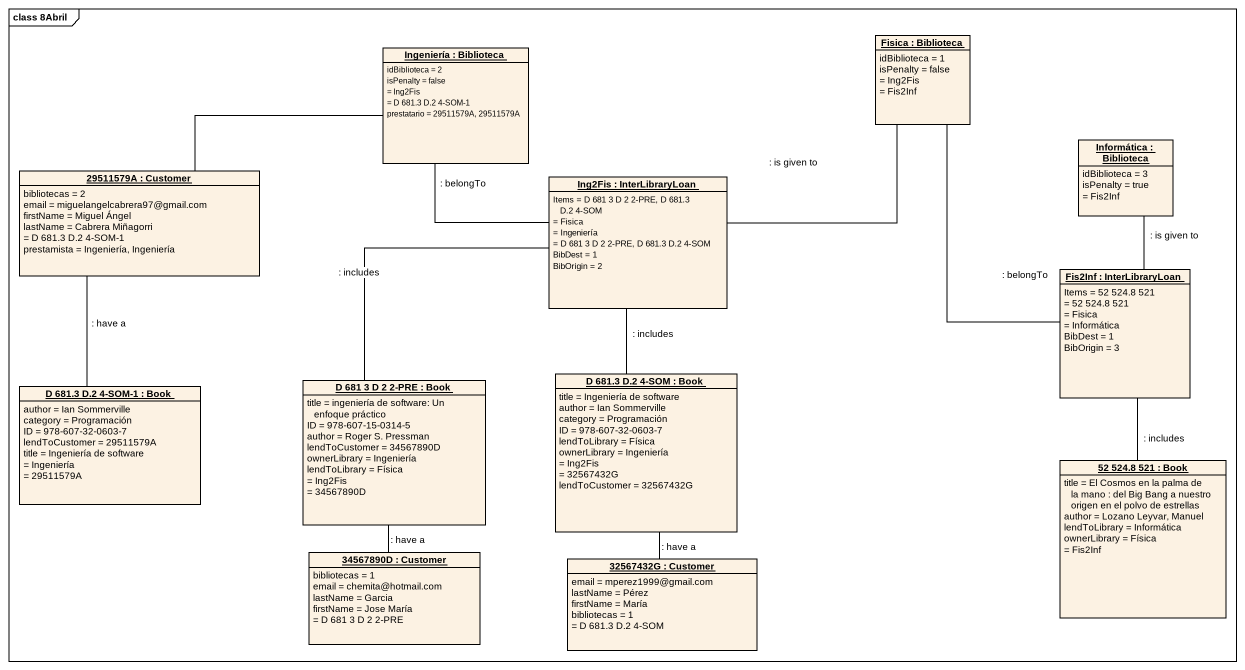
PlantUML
@startuml
mainframe class 8Abril
hide circle
hide empty members
object "Ingeniería : Biblioteca" as Ingeniería {
  idBiblioteca = 2
  isPenalty = false
  ~= Ing2Fis
  ~= D 681.3 D.2 4-SOM-1
  prestatario = 29511579A, 29511579A
}
object "Fisica : Biblioteca" as Fisica {
  idBiblioteca = 1
  isPenalty = false
  ~= Ing2Fis
  ~= Fis2Inf
}
object "29511579A : Customer" as o29511579A {
  bibliotecas = 2
  email = miguelangelcabrera97@gmail.com
  firstName = Miguel Ángel
  lastName = Cabrera Miñagorri
  ~= D 681.3 D.2 4-SOM-1
  prestamista = Ingeniería, Ingeniería
}
object "Informática : Biblioteca" as Informática {
  idBiblioteca = 3
  isPenalty = true
  ~= Fis2Inf
}
object "Ing2Fis : InterLibraryLoan" as Ing2Fis {
  Items = D 681 3 D 2 2-PRE, D 681.3 D.2 4-SOM
  ~= Fisica
  ~= Ingeniería
  ~= D 681 3 D 2 2-PRE, D 681.3 D.2 4-SOM
  BibDest = 1
  BibOrigin = 2
}
object "Fis2Inf : InterLibraryLoan" as Fis2Inf {
  Items = 52 524.8 521
  ~= 52 524.8 521
  ~= Fisica
  ~= Informática
  BibDest = 1
  BibOrigin = 3
}
object "D 681.3 D.2 4-SOM : Book" as D_681_3_D_2_4_SOM {
  title = Ingeniería de software
  author = Ian Sommerville
  category = Programación
  ID = 978-607-32-0603-7
  lendToLibrary = Física
  ownerLibrary = Ingeniería
  ~= Ing2Fis
  ~= 32567432G
  lendToCustomer = 32567432G
}
object "D 681.3 D.2 4-SOM-1 : Book" as D_681_3_D_2_4_SOM_1 {
  author = Ian Sommerville
  category = Programación
  ID = 978-607-32-0603-7
  lendToCustomer = 29511579A
  title = Ingeniería de software
  ~= Ingeniería
  ~= 29511579A
}
object "D 681 3 D 2 2-PRE : Book" as D_681_3_D_2_2_PRE {
  title = ingeniería de software: Un enfoque práctico
  ID = 978-607-15-0314-5
  author = Roger S. Pressman
  lendToCustomer = 34567890D
  ownerLibrary = Ingeniería
  lendToLibrary = Física
  ~= Ing2Fis
  ~= 34567890D
}
object "52 524.8 521 : Book" as o52_524_8_521 {
  title = El Cosmos en la palma de la mano : del Big Bang a nuestro origen en el polvo de estrellas
  author = Lozano Leyvar, Manuel
  lendToLibrary = Informática
  ownerLibrary = Física
  ~= Fis2Inf
}
object "34567890D : Customer" as o34567890D {
  bibliotecas = 1
  email = chemita@hotmail.com
  lastName = Garcia
  firstName = Jose María
  ~= D 681 3 D 2 2-PRE
}
object "32567432G : Customer" as o32567432G {
  email = mperez1999@gmail.com
  lastName = Pérez
  firstName = María
  bibliotecas = 1
  ~= D 681.3 D.2 4-SOM
}
Fisica -- Fis2Inf : : belongTo
o29511579A -right- Ingeniería
Informática -- Fis2Inf : : is given to
Ing2Fis -up- Ingeniería : : belongTo
Ing2Fis -right- Fisica : : is given to
Ing2Fis -- D_681_3_D_2_4_SOM : : includes
Ing2Fis -- D_681_3_D_2_2_PRE : : includes
Fis2Inf -- o52_524_8_521 : : includes
D_681_3_D_2_4_SOM_1 -up- o29511579A : : have a
o34567890D -up- D_681_3_D_2_2_PRE : : have a
o32567432G -up- D_681_3_D_2_4_SOM : : have a
@enduml
